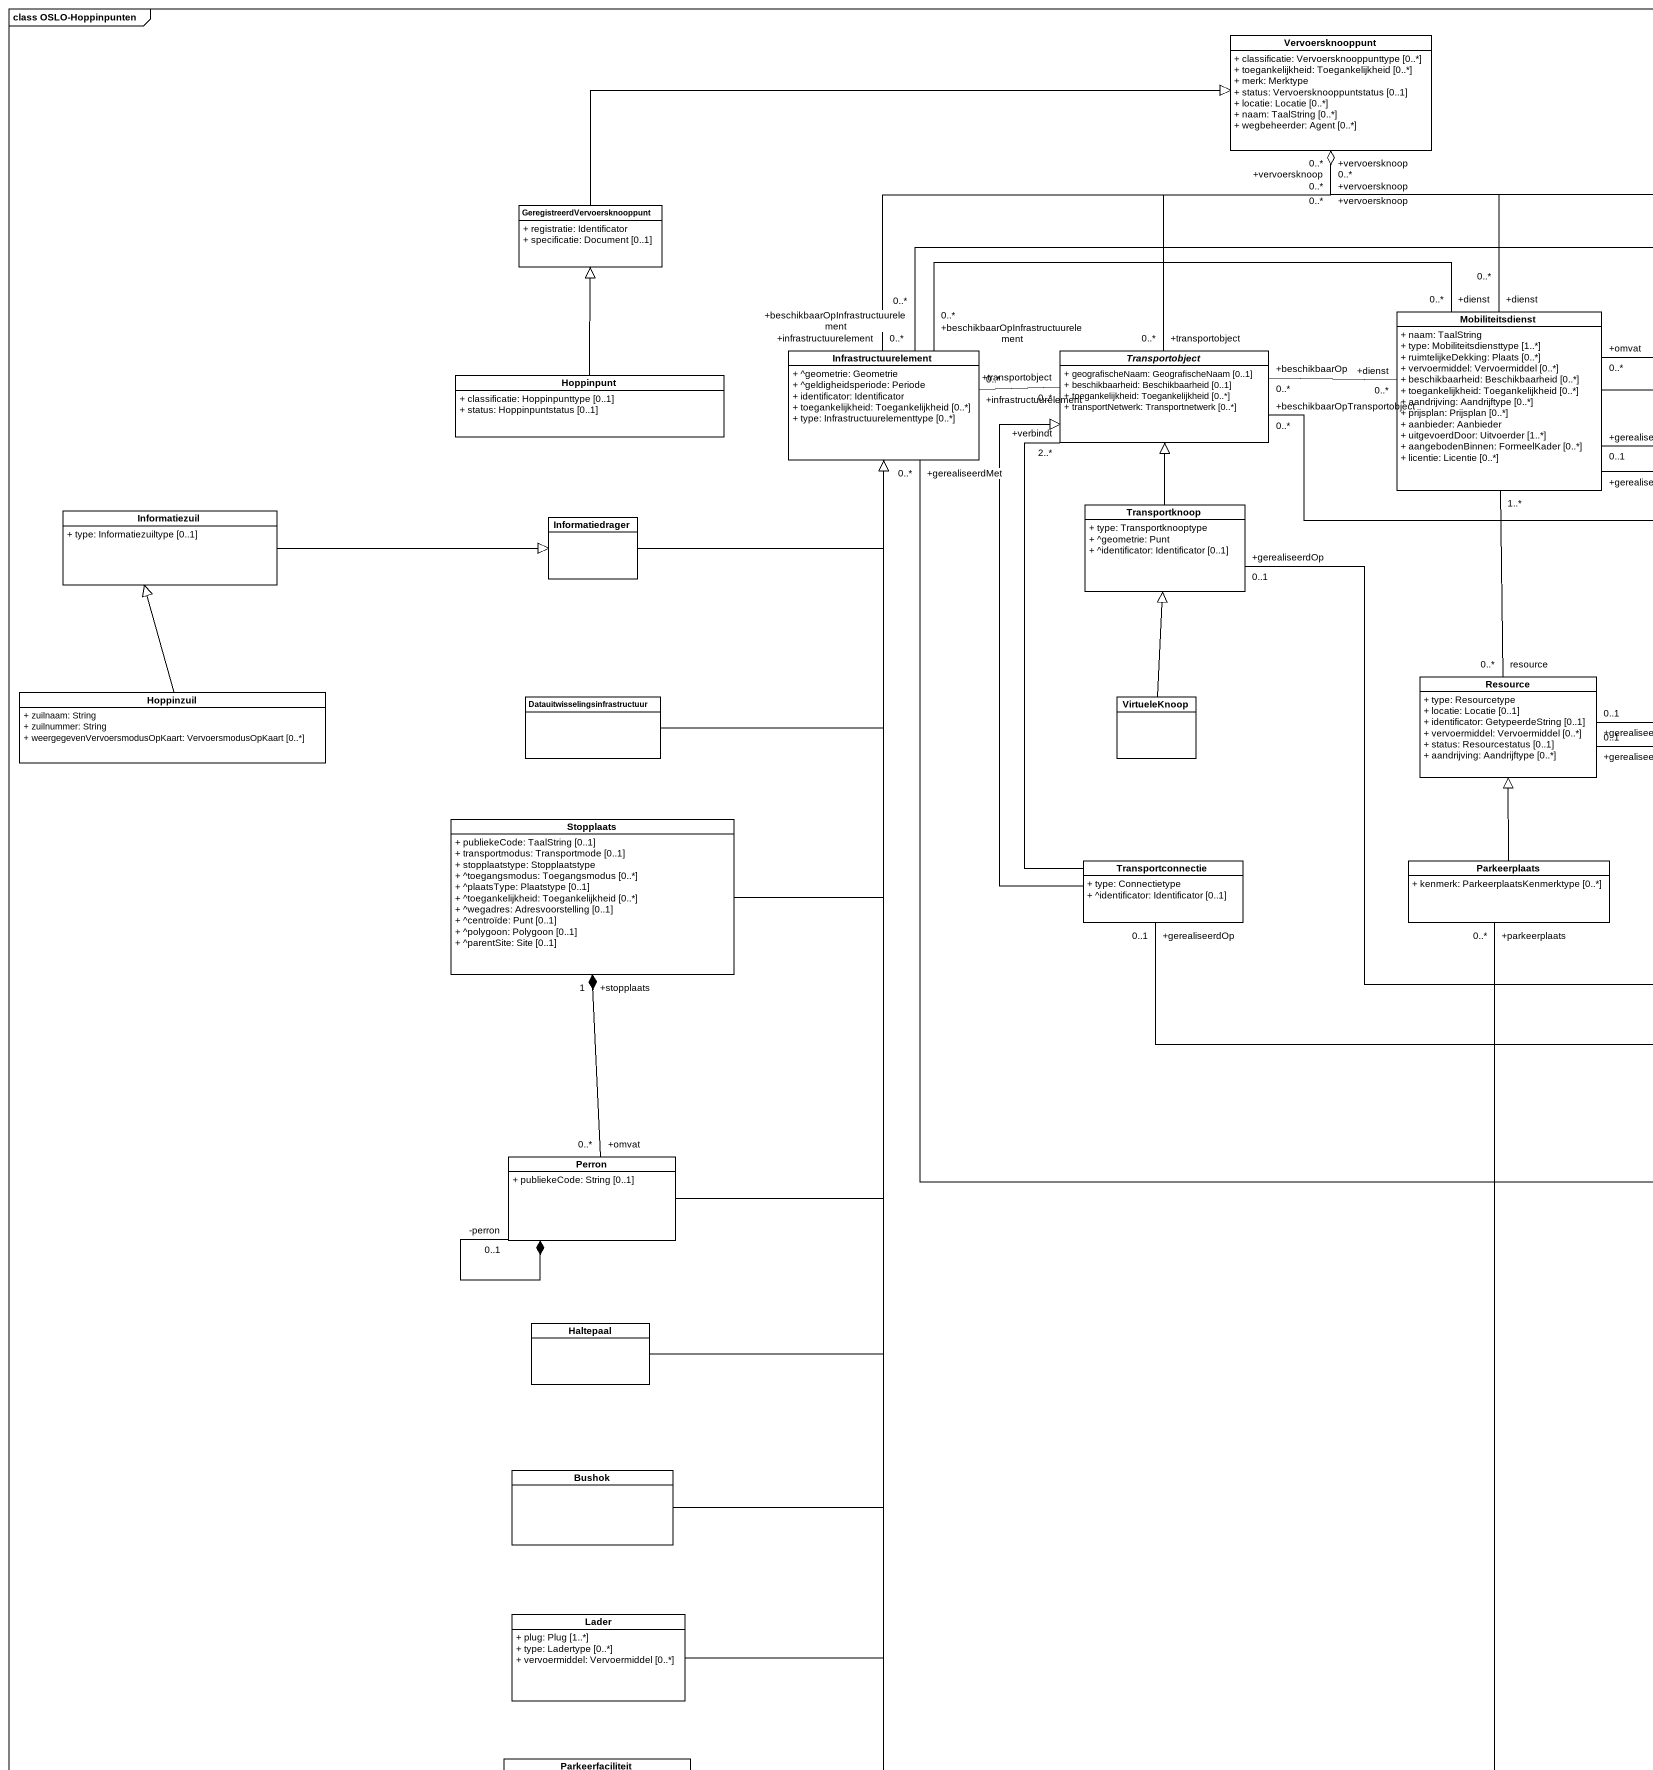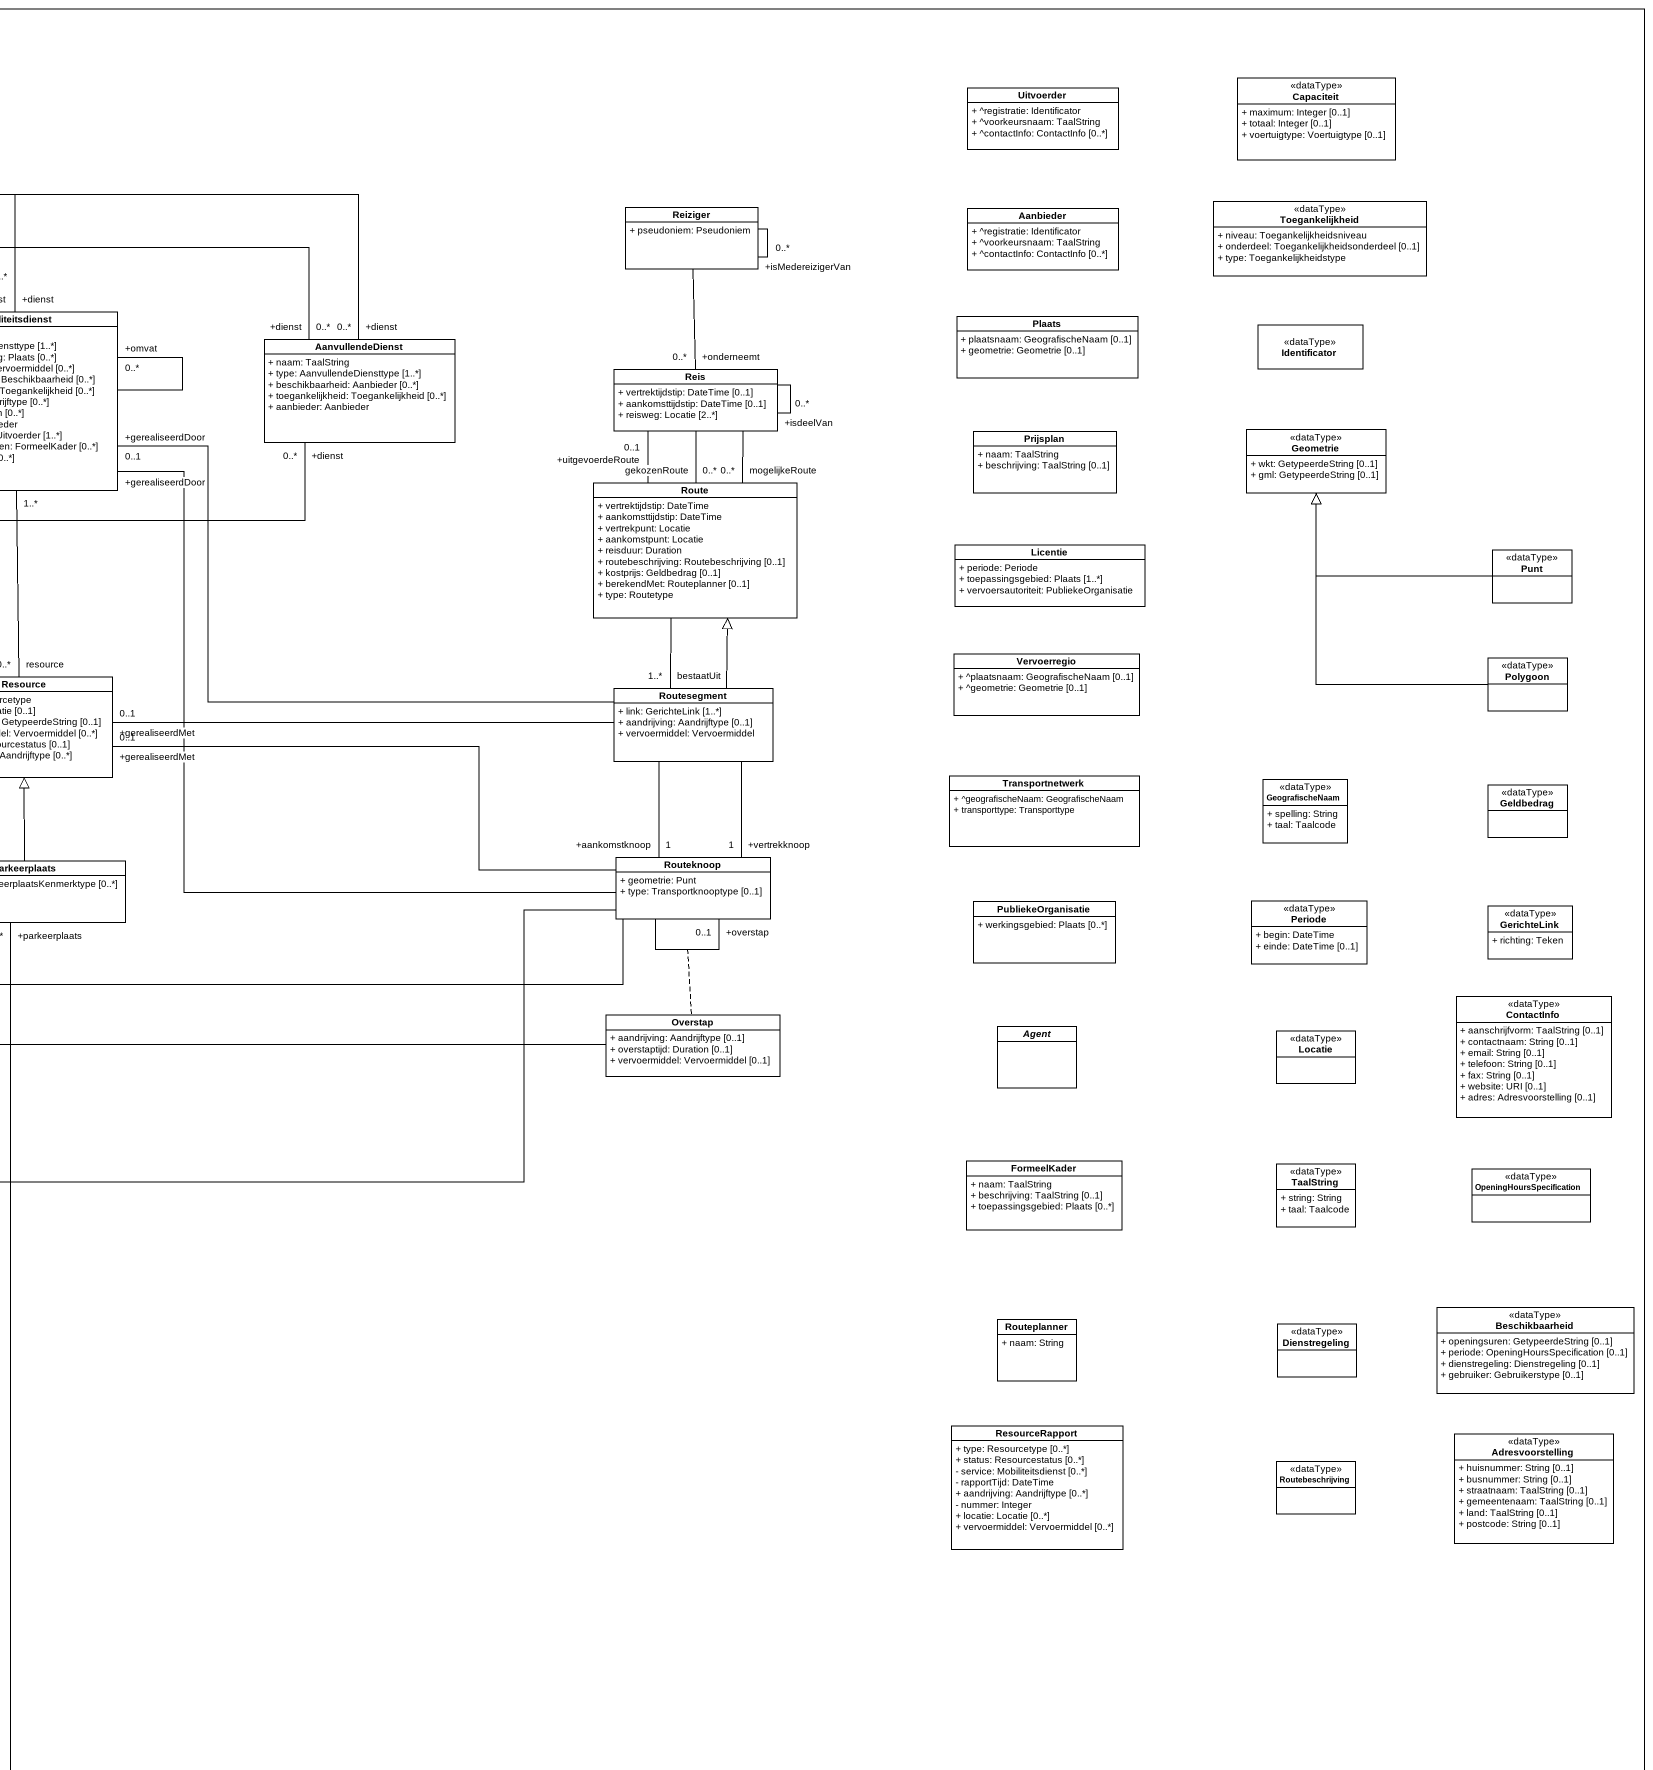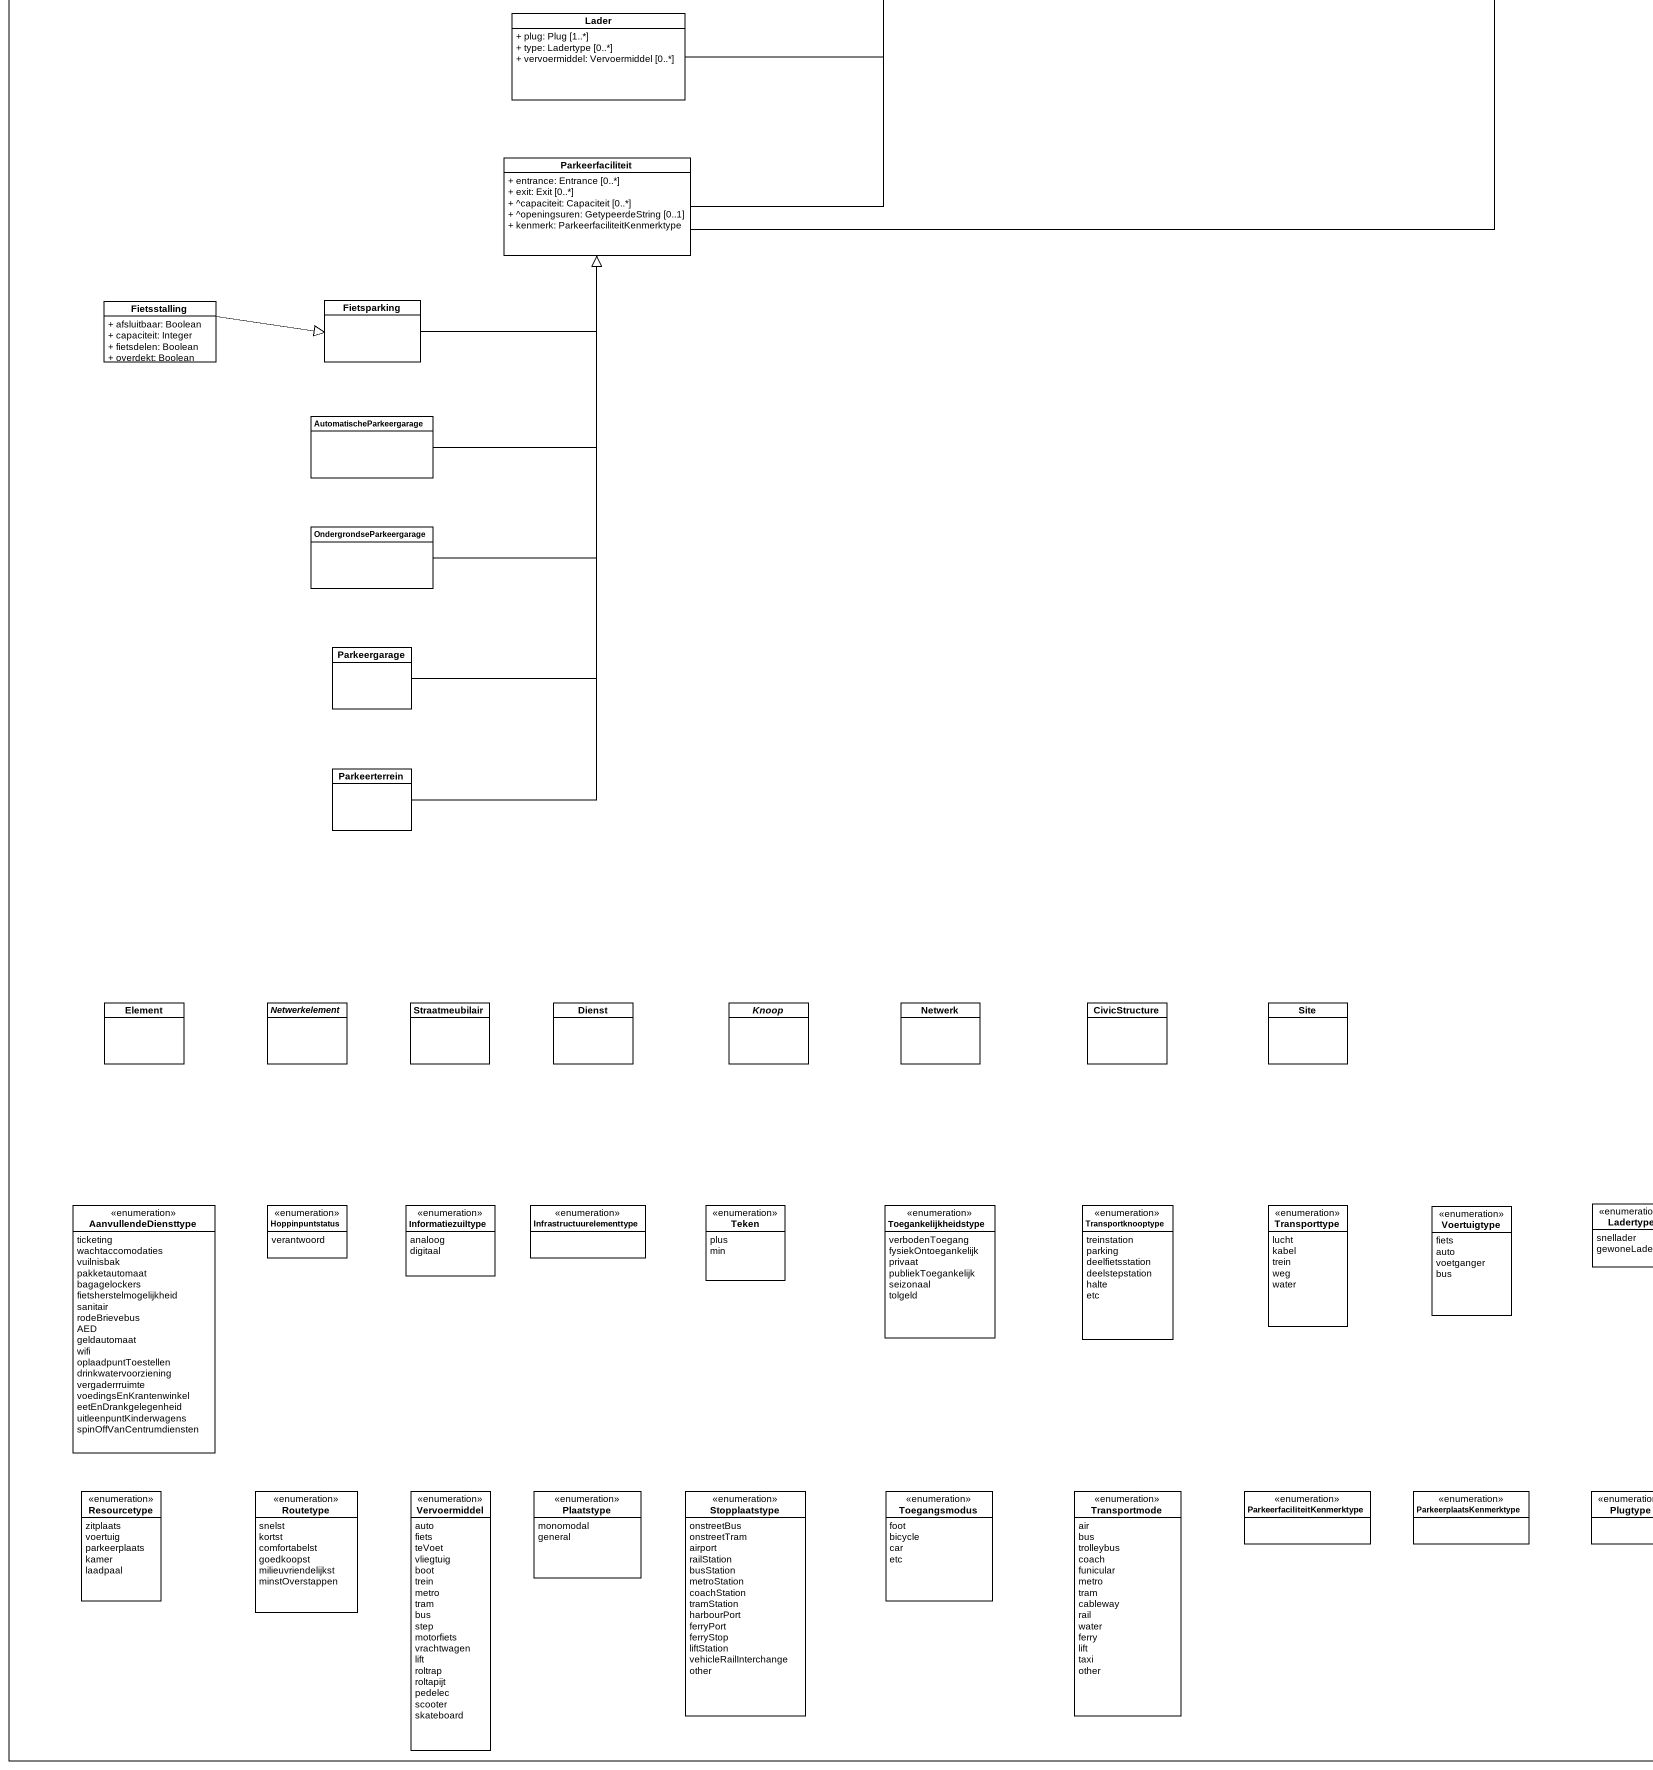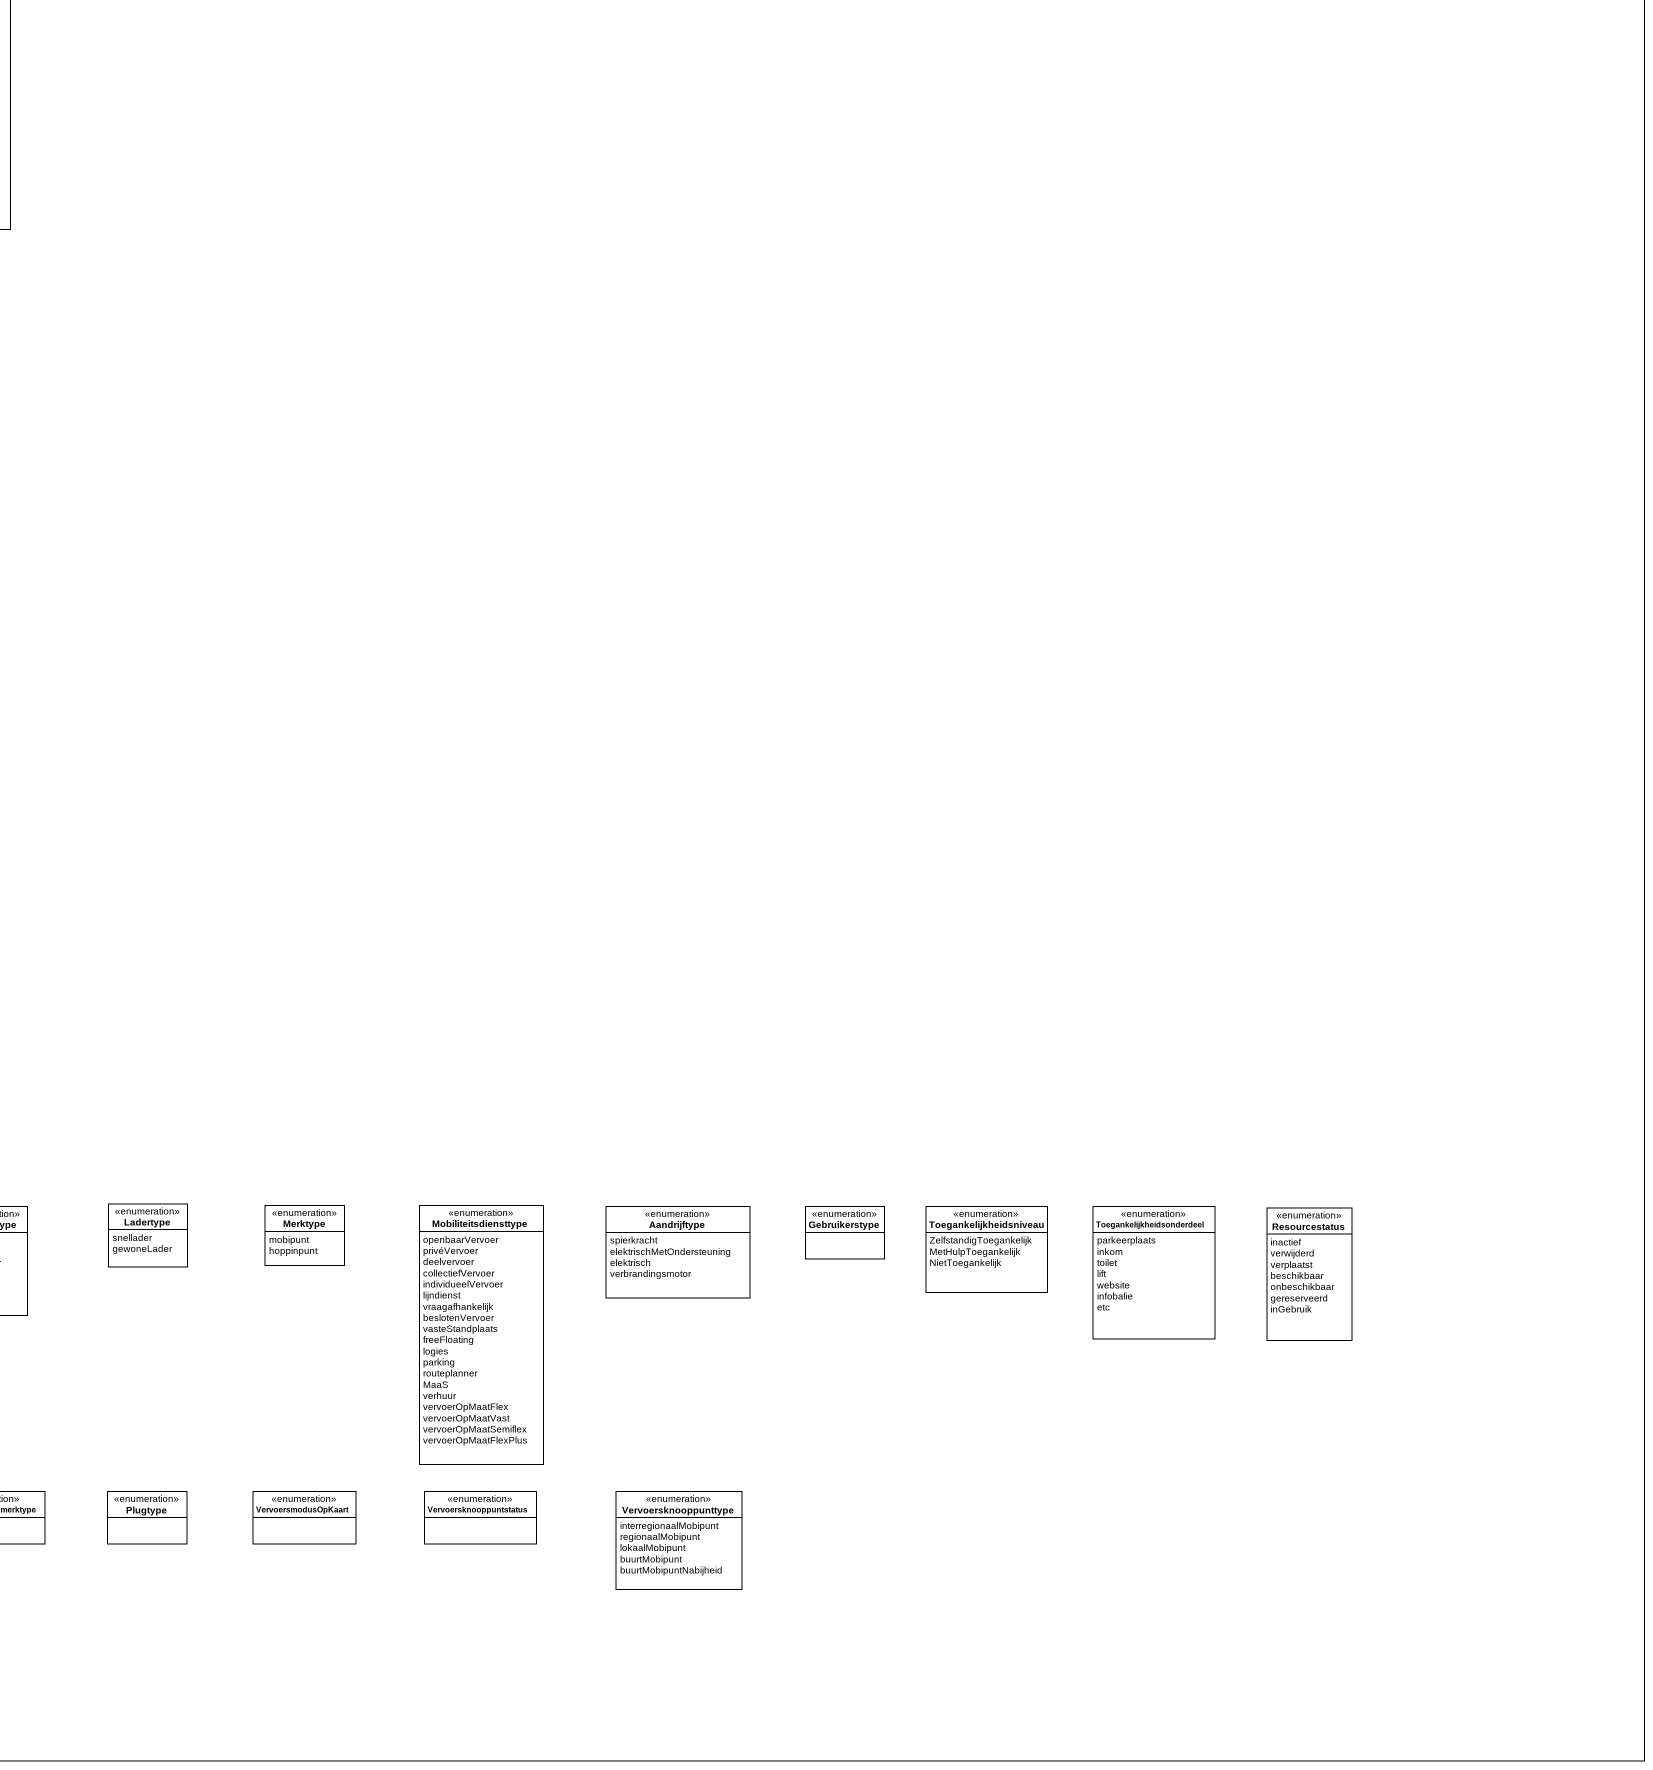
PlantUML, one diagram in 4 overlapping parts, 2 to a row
@startuml
mainframe class OSLO-Hoppinpunten
hide circle
hide empty members
skinparam classAttributeIconSize 0
class Vervoersknooppunt {
  + classificatie: Vervoersknooppunttype [0..*]
  + toegankelijkheid: Toegankelijkheid [0..*]
  + merk: Merktype
  + status: Vervoersknooppuntstatus [0..1]
  + locatie: Locatie [0..*]
  + naam: TaalString [0..*]
  + wegbeheerder: Agent [0..*]
}
class Capaciteit <<dataType>> {
  + maximum: Integer [0..1]
  + totaal: Integer [0..1]
  + voertuigtype: Voertuigtype [0..1]
}
class Uitvoerder {
  + ^registratie: Identificator
  + ^voorkeursnaam: TaalString
  + ^contactInfo: ContactInfo [0..*]
}
class "GeregistreerdVervoersknooppunt" as GeregistreerdVervoersknooppu {
  + registratie: Identificator
  + specificatie: Document [0..1]
}
class Toegankelijkheid <<dataType>> {
  + niveau: Toegankelijkheidsniveau
  + onderdeel: Toegankelijkheidsonderdeel [0..1]
  + type: Toegankelijkheidstype
}
class Reiziger {
  + pseudoniem: Pseudoniem
}
class Aanbieder {
  + ^registratie: Identificator
  + ^voorkeursnaam: TaalString
  + ^contactInfo: ContactInfo [0..*]
}
class Mobiliteitsdienst {
  + naam: TaalString
  + type: Mobiliteitsdiensttype [1..*]
  + ruimtelijkeDekking: Plaats [0..*]
  + vervoermiddel: Vervoermiddel [0..*]
  + beschikbaarheid: Beschikbaarheid [0..*]
  + toegankelijkheid: Toegankelijkheid [0..*]
  + aandrijving: Aandrijftype [0..*]
  + prijsplan: Prijsplan [0..*]
  + aanbieder: Aanbieder
  + uitgevoerdDoor: Uitvoerder [1..*]
  + aangebodenBinnen: FormeelKader [0..*]
  + licentie: Licentie [0..*]
}
class Plaats {
  + plaatsnaam: GeografischeNaam [0..1]
  + geometrie: Geometrie [0..1]
}
class Identificator <<dataType>>
class Infrastructuurelement {
  + ^geometrie: Geometrie
  + ^geldigheidsperiode: Periode
  + identificator: Identificator
  + toegankelijkheid: Toegankelijkheid [0..*]
  + type: Infrastructuurelementtype [0..*]
}
abstract class Transportobject {
  + geografischeNaam: GeografischeNaam [0..1]
  + beschikbaarheid: Beschikbaarheid [0..1]
  + toegankelijkheid: Toegankelijkheid [0..*]
  + transportNetwerk: Transportnetwerk [0..*]
}
class AanvullendeDienst {
  + naam: TaalString
  + type: AanvullendeDiensttype [1..*]
  + beschikbaarheid: Aanbieder [0..*]
  + toegankelijkheid: Toegankelijkheid [0..*]
  + aanbieder: Aanbieder
}
class Hoppinpunt {
  + classificatie: Hoppinpunttype [0..1]
  + status: Hoppinpuntstatus [0..1]
}
class Reis {
  + vertrektijdstip: DateTime [0..1]
  + aankomsttijdstip: DateTime [0..1]
  + reisweg: Locatie [2..*]
}
class Prijsplan {
  + naam: TaalString
  + beschrijving: TaalString [0..1]
}
class Geometrie <<dataType>> {
  + wkt: GetypeerdeString [0..1]
  + gml: GetypeerdeString [0..1]
}
class Route {
  + vertrektijdstip: DateTime
  + aankomsttijdstip: DateTime
  + vertrekpunt: Locatie
  + aankomstpunt: Locatie
  + reisduur: Duration
  + routebeschrijving: Routebeschrijving [0..1]
  + kostprijs: Geldbedrag [0..1]
  + berekendMet: Routeplanner [0..1]
  + type: Routetype
}
class Informatiezuil {
  + type: Informatiezuiltype [0..1]
}
class Informatiedrager
class Transportknoop {
  + type: Transportknooptype
  + ^geometrie: Punt
  + ^identificator: Identificator [0..1]
}
class Licentie {
  + periode: Periode
  + toepassingsgebied: Plaats [1..*]
  + vervoersautoriteit: PubliekeOrganisatie
}
class Punt <<dataType>>
class Resource {
  + type: Resourcetype
  + locatie: Locatie [0..1]
  + identificator: GetypeerdeString [0..1]
  + vervoermiddel: Vervoermiddel [0..*]
  + status: Resourcestatus [0..1]
  + aandrijving: Aandrijftype [0..*]
}
class Vervoerregio {
  + ^plaatsnaam: GeografischeNaam [0..1]
  + ^geometrie: Geometrie [0..1]
}
class Polygoon <<dataType>>
class Hoppinzuil {
  + zuilnaam: String
  + zuilnummer: String
  + weergegevenVervoersmodusOpKaart: VervoersmodusOpKaart [0..*]
}
class "Datauitwisselingsinfrastructuur" as Datauitwisselingsinfrastruct
class VirtueleKnoop
class Routesegment {
  + link: GerichteLink [1..*]
  + aandrijving: Aandrijftype [0..1]
  + vervoermiddel: Vervoermiddel
}
class Transportnetwerk {
  + ^geografischeNaam: GeografischeNaam
  + transporttype: Transporttype
}
class GeografischeNaam <<dataType>> {
  + spelling: String
  + taal: Taalcode
}
class Geldbedrag <<dataType>>
class Stopplaats {
  + publiekeCode: TaalString [0..1]
  + transportmodus: Transportmode [0..1]
  + stopplaatstype: Stopplaatstype
  + ^toegangsmodus: Toegangsmodus [0..*]
  + ^plaatsType: Plaatstype [0..1]
  + ^toegankelijkheid: Toegankelijkheid [0..*]
  + ^wegadres: Adresvoorstelling [0..1]
  + ^centroïde: Punt [0..1]
  + ^polygoon: Polygoon [0..1]
  + ^parentSite: Site [0..1]
}
class Transportconnectie {
  + type: Connectietype
  + ^identificator: Identificator [0..1]
}
class Parkeerplaats {
  + kenmerk: ParkeerplaatsKenmerktype [0..*]
}
class Routeknoop {
  + geometrie: Punt
  + type: Transportknooptype [0..1]
}
class PubliekeOrganisatie {
  + werkingsgebied: Plaats [0..*]
}
class Periode <<dataType>> {
  + begin: DateTime
  + einde: DateTime [0..1]
}
class GerichteLink <<dataType>> {
  + richting: Teken
}
class ContactInfo <<dataType>> {
  + aanschrijfvorm: TaalString [0..1]
  + contactnaam: String [0..1]
  + email: String [0..1]
  + telefoon: String [0..1]
  + fax: String [0..1]
  + website: URI [0..1]
  + adres: Adresvoorstelling [0..1]
}
class Overstap {
  + aandrijving: Aandrijftype [0..1]
  + overstaptijd: Duration [0..1]
  + vervoermiddel: Vervoermiddel [0..1]
}
abstract class "Agent" as Agent_
class Locatie <<dataType>>
class Perron {
  + publiekeCode: String [0..1]
}
class FormeelKader {
  + naam: TaalString
  + beschrijving: TaalString [0..1]
  + toepassingsgebied: Plaats [0..*]
}
class TaalString <<dataType>> {
  + string: String
  + taal: Taalcode
}
class OpeningHoursSpecification <<dataType>>
class Routeplanner {
  + naam: String
}
class Beschikbaarheid <<dataType>> {
  + openingsuren: GetypeerdeString [0..1]
  + periode: OpeningHoursSpecification [0..1]
  + dienstregeling: Dienstregeling [0..1]
  + gebruiker: Gebruikerstype [0..1]
}
class Haltepaal
class Dienstregeling <<dataType>>
class ResourceRapport {
  + type: Resourcetype [0..*]
  + status: Resourcestatus [0..*]
  - service: Mobiliteitsdienst [0..*]
  - rapportTijd: DateTime
  + aandrijving: Aandrijftype [0..*]
  - nummer: Integer
  + locatie: Locatie [0..*]
  + vervoermiddel: Vervoermiddel [0..*]
}
class Adresvoorstelling <<dataType>> {
  + huisnummer: String [0..1]
  + busnummer: String [0..1]
  + straatnaam: TaalString [0..1]
  + gemeentenaam: TaalString [0..1]
  + land: TaalString [0..1]
  + postcode: String [0..1]
}
class Bushok
class Routebeschrijving <<dataType>>
class Lader {
  + plug: Plug [1..*]
  + type: Ladertype [0..*]
  + vervoermiddel: Vervoermiddel [0..*]
}
class Parkeerfaciliteit {
  + entrance: Entrance [0..*]
  + exit: Exit [0..*]
  + ^capaciteit: Capaciteit [0..*]
  + ^openingsuren: GetypeerdeString [0..1]
  + kenmerk: ParkeerfaciliteitKenmerktype
}
class Fietsstalling {
  + afsluitbaar: Boolean
  + capaciteit: Integer
  + fietsdelen: Boolean
  + overdekt: Boolean
}
class Fietsparking
class AutomatischeParkeergarage
class OndergrondseParkeergarage
class Parkeergarage
class Parkeerterrein
class Element
abstract class Netwerkelement
class Straatmeubilair
class Dienst
abstract class Knoop
class Netwerk
class CivicStructure
class Site
enum AanvullendeDiensttype {
  ticketing
  wachtaccomodaties
  vuilnisbak
  pakketautomaat
  bagagelockers
  fietsherstelmogelijkheid
  sanitair
  rodeBrievebus
  AED
  geldautomaat
  wifi
  oplaadpuntToestellen
  drinkwatervoorziening
  vergaderrruimte
  voedingsEnKrantenwinkel
  eetEnDrankgelegenheid
  uitleenpuntKinderwagens
  spinOffVanCentrumdiensten
}
enum Hoppinpuntstatus {
  verantwoord
}
enum Informatiezuiltype {
  analoog
  digitaal
}
enum Infrastructuurelementtype
enum Teken {
  plus
  min
}
enum Toegankelijkheidstype {
  verbodenToegang
  fysiekOntoegankelijk
  privaat
  publiekToegankelijk
  seizonaal
  tolgeld
}
enum Transportknooptype {
  treinstation
  parking
  deelfietsstation
  deelstepstation
  halte
  etc
}
enum Transporttype {
  lucht
  kabel
  trein
  weg
  water
}
enum Voertuigtype {
  fiets
  auto
  voetganger
  bus
}
enum Ladertype {
  snellader
  gewoneLader
}
enum Merktype {
  mobipunt
  hoppinpunt
}
enum Mobiliteitsdiensttype {
  openbaarVervoer
  privéVervoer
  deelvervoer
  collectiefVervoer
  individueelVervoer
  lijndienst
  vraagafhankelijk
  beslotenVervoer
  vasteStandplaats
  freeFloating
  logies
  parking
  routeplanner
  MaaS
  verhuur
  vervoerOpMaatFlex
  vervoerOpMaatVast
  vervoerOpMaatSemiflex
  vervoerOpMaatFlexPlus
}
enum Aandrijftype {
  spierkracht
  elektrischMetOndersteuning
  elektrisch
  verbrandingsmotor
}
enum Gebruikerstype
enum Toegankelijkheidsniveau {
  ZelfstandigToegankelijk
  MetHulpToegankelijk
  NietToegankelijk
}
enum Toegankelijkheidsonderdeel {
  parkeerplaats
  inkom
  toilet
  lift
  website
  infobalie
  etc
}
enum Resourcestatus {
  inactief
  verwijderd
  verplaatst
  beschikbaar
  onbeschikbaar
  gereserveerd
  inGebruik
}
enum Resourcetype {
  zitplaats
  voertuig
  parkeerplaats
  kamer
  laadpaal
}
enum Routetype {
  snelst
  kortst
  comfortabelst
  goedkoopst
  milieuvriendelijkst
  minstOverstappen
}
enum Vervoermiddel {
  auto
  fiets
  teVoet
  vliegtuig
  boot
  trein
  metro
  tram
  bus
  step
  motorfiets
  vrachtwagen
  lift
  roltrap
  roltapijt
  pedelec
  scooter
  skateboard
}
enum Plaatstype {
  monomodal
  general
}
enum Stopplaatstype {
  onstreetBus
  onstreetTram
  airport
  railStation
  busStation
  metroStation
  coachStation
  tramStation
  harbourPort
  ferryPort
  ferryStop
  liftStation
  vehicleRailInterchange
  other
}
enum Toegangsmodus {
  foot
  bicycle
  car
  etc
}
enum Transportmode {
  air
  bus
  trolleybus
  coach
  funicular
  metro
  tram
  cableway
  rail
  water
  ferry
  lift
  taxi
  other
}
enum ParkeerfaciliteitKenmerktype
enum ParkeerplaatsKenmerktype
enum Plugtype
enum VervoersmodusOpKaart
enum Vervoersknooppuntstatus
enum Vervoersknooppunttype {
  interregionaalMobipunt
  regionaalMobipunt
  lokaalMobipunt
  buurtMobipunt
  buurtMobipuntNabijheid
}
GeregistreerdVervoersknooppu -right-|> Vervoersknooppunt
Reiziger "+isMedereizigerVan\n0..*" -- Reiziger
Reiziger -- "+onderneemt\n0..*" Reis
Mobiliteitsdienst "+dienst\n0..*" -up-o "+vervoersknoop\n0..*" Vervoersknooppunt
Mobiliteitsdienst -- "+omvat\n0..*" Mobiliteitsdienst
Mobiliteitsdienst "+dienst\n0..*" -left- "+beschikbaarOp\n0..*" Transportobject
Mobiliteitsdienst "1..*" -- "resource\n0..*" Resource
Infrastructuurelement "+infrastructuurelement\n0..*" -up-o "+vervoersknoop\n0..*" Vervoersknooppunt
Infrastructuurelement "+beschikbaarOpInfrastructuurelement\n0..*" -right- "+dienst\n0..*" Mobiliteitsdienst
Infrastructuurelement "+infrastructuurelement\n0..*" -right- "+transportobject\n0..*" Transportobject
Transportobject "+transportobject\n0..*" -up-o "+vervoersknoop\n0..*" Vervoersknooppunt
AanvullendeDienst "+dienst\n0..*" -left-o "+vervoersknoop\n0..*" Vervoersknooppunt
AanvullendeDienst "+dienst\n0..*" -left- "+beschikbaarOpInfrastructuurelement\n0..*" Infrastructuurelement
AanvullendeDienst "+dienst\n0..*" -left- "+beschikbaarOpTransportobject\n0..*" Transportobject
Hoppinpunt -up-|> GeregistreerdVervoersknooppu
Reis "+isdeelVan\n0..*" -- Reis
Reis -- "mogelijkeRoute\n0..*" Route
Reis -- "gekozenRoute\n0..*" Route
Reis -- "+uitgevoerdeRoute\n0..1" Route
Route -- "bestaatUit\n1..*" Routesegment
Informatiezuil -right-|> Informatiedrager
Informatiedrager -right-|> Infrastructuurelement
Transportknoop -up-|> Transportobject
Punt -left-|> Geometrie
Polygoon -up-|> Geometrie
Hoppinzuil -up-|> Informatiezuil
Datauitwisselingsinfrastruct -up-|> Infrastructuurelement
VirtueleKnoop -up-|> Transportknoop
Routesegment -left- "+gerealiseerdDoor\n0..1" Mobiliteitsdienst
Routesegment -up-|> Route
Routesegment -left- "+gerealiseerdMet\n0..1" Resource
Routesegment -- "+vertrekknoop\n1" Routeknoop
Routesegment -- "+aankomstknoop\n1" Routeknoop
Stopplaats -up-|> Infrastructuurelement
Transportconnectie -up-|> Transportobject
Transportconnectie -up- "+verbindt\n2..*" Transportobject
Parkeerplaats -up-|> Resource
Routeknoop -up- "+gerealiseerdDoor" Mobiliteitsdienst
Routeknoop -left- "+gerealiseerdMet\n0..*" Infrastructuurelement
Routeknoop -left- "+gerealiseerdOp\n0..1" Transportknoop
Routeknoop -left- "+gerealiseerdMet\n0..1" Resource
Routeknoop -- "+overstap\n0..1" Routeknoop
(Routeknoop, Routeknoop) .. Overstap
Overstap -left- "+gerealiseerdOp\n0..1" Transportconnectie
Perron -up-|> Infrastructuurelement
Perron "+omvat\n0..*" -up-* "+stopplaats\n1" Stopplaats
Perron "-perron\n0..1" --* Perron
Haltepaal -up-|> Infrastructuurelement
Bushok -up-|> Infrastructuurelement
Lader -up-|> Infrastructuurelement
Parkeerfaciliteit -up-|> Infrastructuurelement
Parkeerfaciliteit -up- "+parkeerplaats\n0..*" Parkeerplaats
Fietsstalling -right-|> Fietsparking
Fietsparking -right-|> Parkeerfaciliteit
AutomatischeParkeergarage -up-|> Parkeerfaciliteit
OndergrondseParkeergarage -up-|> Parkeerfaciliteit
Parkeergarage -up-|> Parkeerfaciliteit
Parkeerterrein -up-|> Parkeerfaciliteit
@enduml
